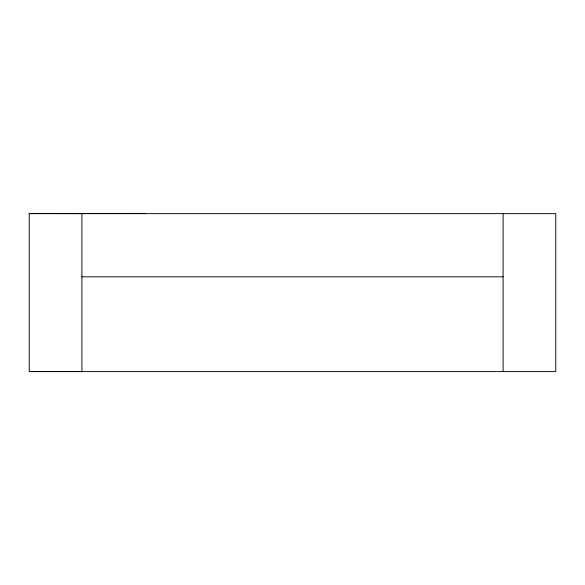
<?xml version="1.0" encoding="UTF-8"?>
<svg xmlns="http://www.w3.org/2000/svg" width="585" height="585" viewBox="0 0 585 585"><rect width="100%" height="100%" fill="white"/><g stroke="black" fill="none" stroke-linecap="round" stroke-linejoin="round"><path stroke-width="0.88" d="M29.25 371.592L81.9 371.592L81.9 213.642L29.25 213.503L29.25 371.592L555.75 371.592L555.75 213.642L29.25 213.642M29.25 213.51L145.08 213.408M81.9 276.822L503.1 276.822M503.1 213.642L503.1 371.592"/></g></svg>
